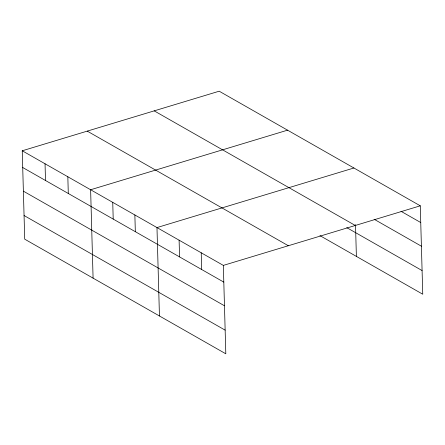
<?xml version="1.0" encoding="UTF-8"?>
<svg xmlns="http://www.w3.org/2000/svg" width="445" height="445" viewBox="0 0 445 445"><rect width="100%" height="100%" fill="white"/><g stroke="black" fill="none" stroke-linecap="round" stroke-linejoin="round"><path stroke-width="0.67" d="M22.25 150.783L223.34 265.398L225.81 353.797L24.72 239.182L22.25 150.783L219.19 91.203L420.28 205.818L422.75 294.217L319.922 235.611M287.559 130.168L90.619 189.748L93.088 278.153M353.92 167.993L156.979 227.573L159.449 315.978M223.34 265.398L420.28 205.818M401.017 211.303L420.748 222.544M374.178 219.279L421.409 246.196M154.198 110.861L355.288 225.476M346.761 227.634L422.088 270.566M87.242 131.119L288.332 245.735M22.717 167.509L223.807 282.124M23.379 191.161L224.469 305.776M24.058 215.53L225.148 330.146M355.505 224.619L356.389 256.398M201.218 252.788L201.685 269.514M179.101 240.178L179.569 256.91M134.863 214.963L135.33 231.695M112.741 202.358L113.208 219.085M67.829 176.76L68.296 193.486M45.04 163.771L45.507 180.498"/></g></svg>
